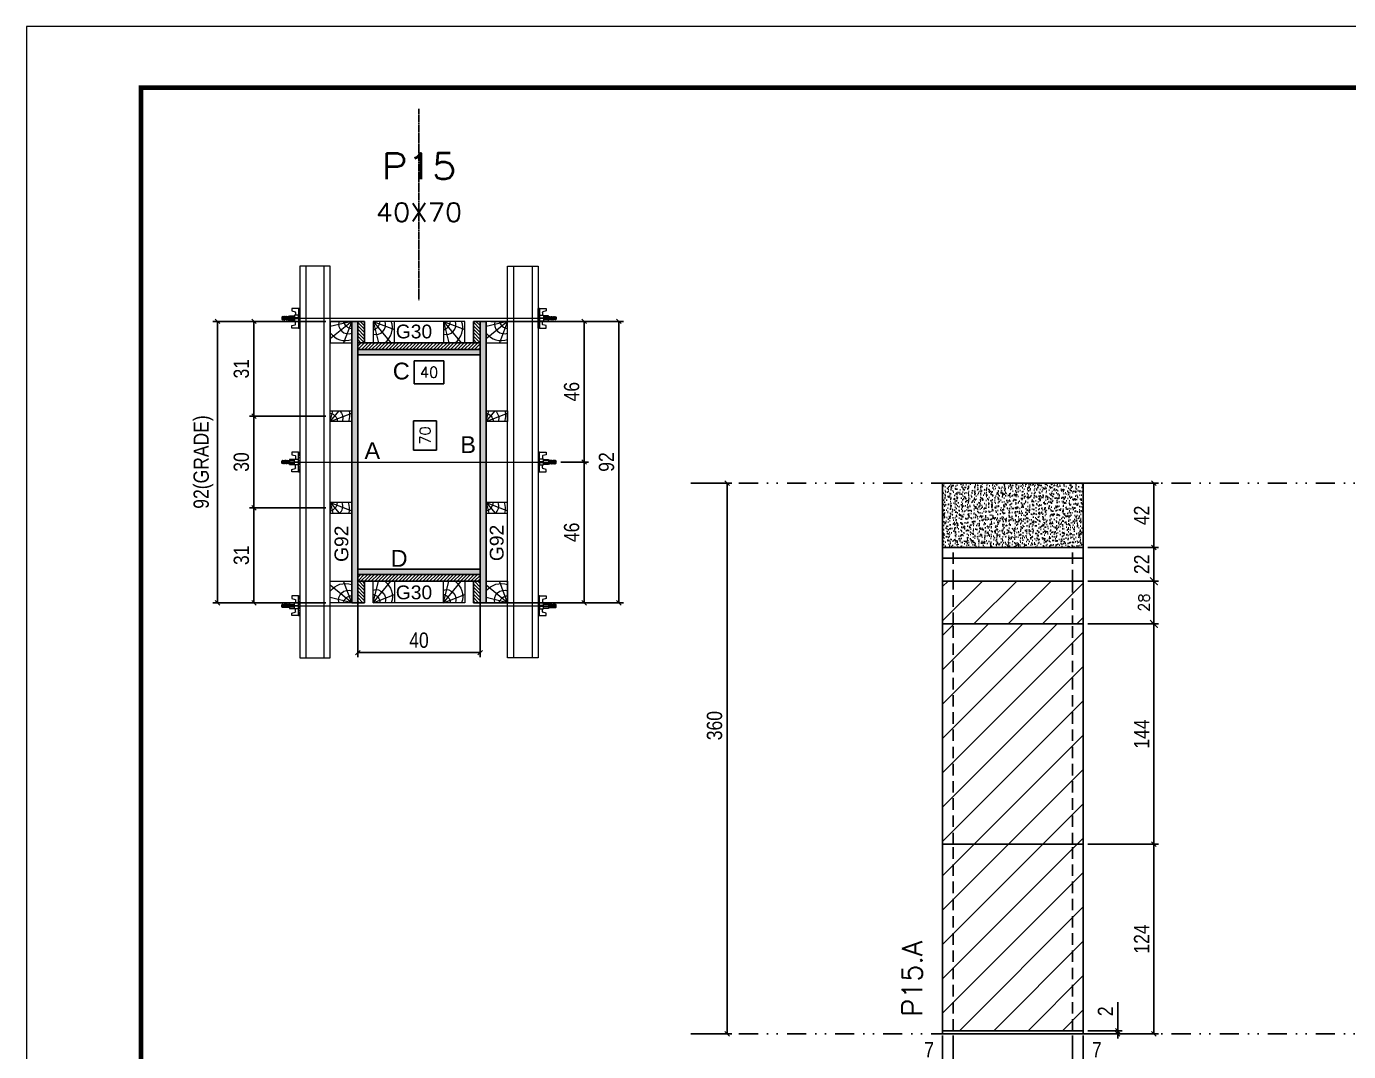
# Model space of a CAD drawing. Extents: x 2949 to 9203, y -16089 to 12527.
# Drawn here: x 2949 to 3814, y 371 to 1041 of the extents above; entities that cross this region are included whole.
import ezdxf
from ezdxf.enums import TextEntityAlignment as Align

# ---------------------------------------------------------------- set-up
doc = ezdxf.new("R2010")
doc.units = 0
for name, pattern in [('DASHED', [0.75, 0.5, -0.25]), ('DIVIDE2', [0.625, 0.25, -0.125, 0, -0.125, 0, -0.125]), ('HIDDEN', [0.375, 0.25, -0.125])]:
    doc.linetypes.add(name, pattern=pattern)
for name, color, linetype in [('CHAPA', 1, 'Continuous'), ('COTA', 241, 'Continuous'), ('cotas', 4, 'Continuous'), ('MEIO_PONT', 93, 'Continuous'), ('Nível', 160, 'Continuous'), ('Painéis', 200, 'Continuous'), ('SARR_2.2x7', 40, 'Continuous'), ('SARRAFO', 251, 'Continuous'), ('Sarrafo de Pressão', 42, 'HIDDEN'), ('Texto de Titulo', 7, 'Continuous'), ('Texto Qtd Sarr', 242, 'Continuous'), ('TEXTO_GERAL', 7, 'Continuous')]:
    doc.layers.add(name, color=color, linetype=linetype)
for name, color, linetype, lineweight in [('Folhas', 255, 'Continuous', 9), ('Hachura', 251, 'Continuous', 9), ('Madeira', 126, 'Continuous', 18), ('Perfil Metálico', 224, 'Continuous', 18), ('SARRAFO DE PRESSAO', 251, 'DASHED', 9), ('Texto Seção', 7, 'Continuous', 15)]:
    doc.layers.add(name, color=color, linetype=linetype, lineweight=lineweight)
doc.styles.add('ARIAL', font='arial.ttf')
doc.styles.add('COTA TECNICA', font='techl___.ttf', dxfattribs={"height": 10})
doc.styles.add('COTA TECNICA 2X', font='techl___.ttf', dxfattribs={"height": 10})
doc.styles.add('COTA TECNICA-50', font='techl___.ttf', dxfattribs={"height": 10})
doc.styles.add('REGUA-120', font='ROMANS.shx', dxfattribs={"height": 15})
doc.styles.add('ROMANS', font='romans.shx')
doc.styles.add('SANSSERIF', font='sas_____.pfb')
doc.dimstyles.new('COTA PAINEL-50', dxfattribs={"dimtxt": 10, "dimasz": 3, "dimexe": 3, "dimexo": 3, "dimgap": 3, "dimtad": 1, "dimdec": 1, "dimzin": 12, "dimdsep": 46, "dimtxsty": 'COTA TECNICA-50', "dimblk1": 'OBLIQUE', "dimblk2": 'OBLIQUE', "dimsah": 1, "dimcen": 0.9, "dimclrd": 4, "dimclre": 4, "dimclrt": 240, "dimadec": 1, "dimazin": 3, "dimtfac": 1, "dimtdec": 1, "dimtmove": 0, "dimatfit": 3, "dimfxl": 1, "dimtolj": 1, "dimtzin": 12, "dimarcsym": 0})
doc.dimstyles.new('Cota Paínel', dxfattribs={"dimtxt": 7, "dimasz": 5, "dimexe": 3, "dimexo": 3, "dimgap": 3, "dimtad": 1, "dimdec": 1, "dimzin": 12, "dimdsep": 46, "dimtxsty": 'ROMANS', "dimblk": 'ARCHTICK', "dimcen": 0, "dimclrd": 4, "dimclre": 4, "dimclrt": 1, "dimadec": 1, "dimazin": 3, "dimtfac": 1, "dimtdec": 1, "dimtmove": 0, "dimatfit": 3, "dimldrblk": 'OBLIQUE', "dimfxl": 1, "dimtolj": 1, "dimtzin": 12, "dimarcsym": 0})
doc.dimstyles.new('PAINEL', dxfattribs={"dimtxt": 10, "dimasz": 3, "dimexe": 3, "dimexo": 3, "dimgap": 3, "dimtad": 1, "dimdec": 1, "dimzin": 12, "dimdsep": 46, "dimtxsty": 'COTA TECNICA', "dimblk1": 'OBLIQUE', "dimblk2": 'OBLIQUE', "dimsah": 1, "dimcen": 0.9, "dimclrd": 4, "dimclre": 4, "dimclrt": 240, "dimadec": 1, "dimazin": 3, "dimtfac": 1, "dimtdec": 1, "dimtmove": 0, "dimatfit": 3, "dimfxl": 1, "dimtolj": 1, "dimtzin": 12, "dimarcsym": 0})
doc.dimstyles.new('SECAO PILAR', dxfattribs={"dimtxt": 10, "dimasz": 3, "dimexe": 3, "dimexo": 3, "dimgap": 3, "dimtad": 1, "dimdec": 1, "dimlfac": 0.5, "dimzin": 12, "dimdsep": 46, "dimtxsty": 'COTA TECNICA 2X', "dimblk1": 'OBLIQUE', "dimblk2": 'OBLIQUE', "dimsah": 1, "dimcen": 0.9, "dimclrd": 256, "dimclre": 256, "dimclrt": 256, "dimadec": 1, "dimazin": 3, "dimtfac": 1, "dimtdec": 1, "dimtmove": 0, "dimatfit": 3, "dimfxl": 1, "dimtolj": 1, "dimtzin": 12, "dimarcsym": 0})
doc.dimstyles.new('SECÇÃO 2', dxfattribs={"dimtxt": 7, "dimasz": 6, "dimexe": 0.18, "dimexo": 2, "dimgap": -4, "dimtad": 3, "dimdec": 1, "dimlfac": 0.5, "dimzin": 12, "dimdsep": 46, "dimtxsty": 'ROMANS', "dimblk": 'ARCHTICK', "dimcen": 0.09, "dimse1": 1, "dimse2": 1, "dimsd1": 1, "dimsd2": 1, "dimclrd": 180, "dimclre": 5, "dimclrt": 1, "dimadec": 0, "dimazin": 3, "dimtfac": 1, "dimtdec": 1, "dimtofl": 0, "dimtmove": 0, "dimatfit": 3, "dimldrblk": 'ARCHTICK', "dimfxl": 1, "dimtolj": 1, "dimtzin": 0, "dimarcsym": 0})

# ---------------------------------------------------------------- blocks, each defined once
blk = doc.blocks.new('9999999999')
at = {"layer": 'Folhas'}
blk.add_lwpolyline([(98138.98, 34190.21), (99623.98, 34190.21), (99623.98, 35240.21), (98138.98, 35240.21)], close=True, dxfattribs=at)
at = {"layer": 'Folhas', "color": 30, "const_width": 3}
blk.add_lwpolyline([(98213.98, 34230.21), (99583.98, 34230.21), (99583.98, 35200.21), (98213.98, 35200.21)], close=True, dxfattribs=at)
blk = doc.blocks.new('titulo1')
at = {"layer": 'Defpoints', "color": 252, "linetype": 'HIDDEN', "ltscale": 2}
blk.add_line((0, 0), (0, 125), dxfattribs=at)
at = {"layer": 'Defpoints', "style": 'ROMANS', "oblique": 15}
blk.add_attdef('FOLHA', text='', height=10, dxfattribs=at).set_placement((0, 15.58), align=Align.MIDDLE_CENTER)
at = {"layer": 'Texto Qtd Sarr', "color": 3, "style": 'ROMANS', "oblique": 15}
for tag, height, p in [('TITULO', 17, (0, 71.45)), ('SEÇÃO', 12, (0, 41.55))]:
    blk.add_attdef(tag, text='', height=height, dxfattribs=at).set_placement(p, align=Align.MIDDLE_CENTER)
blk = doc.blocks.new('_Oblique')
at = {"color": 0, "linetype": 'ByBlock', "lineweight": -2}
blk.add_line((-0.5, -0.5), (0.5, 0.5), dxfattribs=at)
blk = doc.blocks.new('*D1512')
at = {"layer": 'cotas', "color": 4, "linetype": 'ByBlock', "lineweight": -2, "transparency": 16777216}
for p, q in [((3386.69, 742.27), (3410.41, 742.27)), ((3407.41, 742.27), (3407.41, 382.27)), ((3386.69, 382.27), (3410.41, 382.27))]:
    blk.add_line(p, q, dxfattribs=at)
at = {"layer": 'Defpoints', "color": 0, "linetype": 'ByBlock', "transparency": 16777216}
for p in [(3383.69, 742.27), (3383.69, 382.27), (3407.41, 382.27)]:
    blk.add_point(p, dxfattribs=at)
at = {"layer": 'cotas', "color": 4, "linetype": 'ByBlock', "lineweight": -2, "transparency": 16777216, "xscale": 3, "yscale": 3, "zscale": 3}
for p, rotation in [((3407.41, 742.27), 90), ((3407.41, 382.27), 270)]:
    blk.add_blockref('_Oblique', p, dxfattribs=dict(at, rotation=rotation))
at = {"layer": 'cotas', "color": 240, "linetype": 'ByBlock', "transparency": 16777216, "insert": (3399.19, 583.8), "char_height": 10, "attachment_point": 5, "rotation": 90, "style": 'COTA TECNICA'}
blk.add_mtext('\\A1;360', dxfattribs=at)
blk = doc.blocks.new('*D1477')
at = {"layer": 'COTA', "color": 4, "lineweight": -2, "transparency": 16777216}
for p, q in [((3548.39, 381.27), (3548.39, 327.09)), ((3640.39, 381.27), (3640.39, 327.09)), ((3548.39, 330.09), (3640.39, 330.09))]:
    blk.add_line(p, q, dxfattribs=at)
at = {"layer": 'Defpoints', "color": 0, "transparency": 16777216}
for p in [(3548.39, 384.27), (3640.39, 384.27), (3640.39, 330.09)]:
    blk.add_point(p, dxfattribs=at)
at = {"layer": 'COTA', "color": 4, "lineweight": -2, "transparency": 16777216, "xscale": 3, "yscale": 3, "zscale": 3, "rotation": 180}
blk.add_blockref('_Oblique', (3548.39, 330.09), dxfattribs=at)
at = {"layer": 'COTA', "color": 4, "lineweight": -2, "transparency": 16777216, "xscale": 3, "yscale": 3, "zscale": 3}
blk.add_blockref('_Oblique', (3640.39, 330.09), dxfattribs=at)
at = {"layer": 'COTA', "color": 240, "transparency": 16777216, "insert": (3594.39, 338.18), "char_height": 10, "attachment_point": 5, "style": 'COTA TECNICA'}
blk.add_mtext('\\A1;92', dxfattribs=at)
blk = doc.blocks.new('*D1478')
at = {"layer": 'COTA', "color": 4, "lineweight": -2, "transparency": 16777216}
for p, q in [((3643.39, 506.27), (3689.63, 506.27)), ((3686.63, 382.27), (3686.63, 506.27)), ((3643.39, 382.27), (3689.63, 382.27))]:
    blk.add_line(p, q, dxfattribs=at)
at = {"layer": 'Defpoints', "color": 0, "transparency": 16777216}
for p in [(3640.39, 506.27), (3686.63, 506.27), (3640.39, 382.27)]:
    blk.add_point(p, dxfattribs=at)
at = {"layer": 'COTA', "color": 4, "lineweight": -2, "transparency": 16777216, "xscale": 3, "yscale": 3, "zscale": 3}
for p, rotation in [((3686.63, 506.27), 90), ((3686.63, 382.27), 270)]:
    blk.add_blockref('_Oblique', p, dxfattribs=dict(at, rotation=rotation))
at = {"layer": 'COTA', "color": 240, "transparency": 16777216, "insert": (3678.56, 444.27), "char_height": 10, "attachment_point": 5, "rotation": 90, "style": 'COTA TECNICA-50'}
blk.add_mtext('\\A1;124', dxfattribs=at)
blk = doc.blocks.new('*D1479')
at = {"layer": 'COTA', "color": 4, "lineweight": -2, "transparency": 16777216}
for p, q in [((3662.92, 384.27), (3662.92, 403.07)), ((3643.39, 384.27), (3665.92, 384.27)), ((3643.39, 382.27), (3665.92, 382.27)), ((3662.92, 382.27), (3662.92, 384.27)), ((3662.92, 382.27), (3662.92, 379.27))]:
    blk.add_line(p, q, dxfattribs=at)
at = {"layer": 'Defpoints', "color": 0, "transparency": 16777216}
for p in [(3640.39, 384.27), (3640.39, 382.27), (3662.92, 382.27)]:
    blk.add_point(p, dxfattribs=at)
at = {"layer": 'COTA', "color": 4, "lineweight": -2, "transparency": 16777216, "xscale": 3, "yscale": 3, "zscale": 3}
for p, rotation in [((3662.92, 384.27), 270), ((3662.92, 382.27), 90)]:
    blk.add_blockref('_Oblique', p, dxfattribs=dict(at, rotation=rotation))
at = {"layer": 'COTA', "color": 240, "transparency": 16777216, "insert": (3654.92, 397.01), "char_height": 10, "attachment_point": 5, "rotation": 90, "style": 'COTA TECNICA-50'}
blk.add_mtext('\\A1;2', dxfattribs=at)
blk = doc.blocks.new('*D1480')
at = {"layer": 'COTA', "color": 4, "lineweight": -2, "transparency": 16777216}
for p, q in [((3555.39, 381.27), (3555.39, 360.76)), ((3548.39, 379.27), (3548.39, 360.76)), ((3548.39, 363.76), (3533.66, 363.76)), ((3555.39, 363.76), (3548.39, 363.76))]:
    blk.add_line(p, q, dxfattribs=at)
at = {"layer": 'Defpoints', "color": 0, "transparency": 16777216}
for p in [(3548.39, 382.27), (3555.39, 384.27), (3548.39, 363.76)]:
    blk.add_point(p, dxfattribs=at)
at = {"layer": 'COTA', "color": 4, "lineweight": -2, "transparency": 16777216, "xscale": 3, "yscale": 3, "zscale": 3, "rotation": 180}
blk.add_blockref('_Oblique', (3548.39, 363.76), dxfattribs=at)
at = {"layer": 'COTA', "color": 4, "lineweight": -2, "transparency": 16777216, "xscale": 3, "yscale": 3, "zscale": 3}
blk.add_blockref('_Oblique', (3555.39, 363.76), dxfattribs=at)
at = {"layer": 'COTA', "color": 240, "transparency": 16777216, "insert": (3539.53, 371.83), "char_height": 10, "attachment_point": 5, "style": 'COTA TECNICA-50'}
blk.add_mtext('\\A1;7', dxfattribs=at)
blk = doc.blocks.new('*D1481')
at = {"layer": 'COTA', "color": 4, "lineweight": -2, "transparency": 16777216}
for p, q in [((3633.39, 381.27), (3633.39, 360.76)), ((3640.39, 379.27), (3640.39, 360.76)), ((3633.39, 363.76), (3640.39, 363.76)), ((3640.39, 363.76), (3655.12, 363.76))]:
    blk.add_line(p, q, dxfattribs=at)
at = {"layer": 'Defpoints', "color": 0, "transparency": 16777216}
for p in [(3633.39, 384.27), (3640.39, 382.27), (3640.39, 363.76)]:
    blk.add_point(p, dxfattribs=at)
at = {"layer": 'COTA', "color": 4, "lineweight": -2, "transparency": 16777216, "xscale": 3, "yscale": 3, "zscale": 3, "rotation": 180}
blk.add_blockref('_Oblique', (3633.39, 363.76), dxfattribs=at)
at = {"layer": 'COTA', "color": 4, "lineweight": -2, "transparency": 16777216, "xscale": 3, "yscale": 3, "zscale": 3}
blk.add_blockref('_Oblique', (3640.39, 363.76), dxfattribs=at)
at = {"layer": 'COTA', "color": 240, "transparency": 16777216, "insert": (3649.26, 371.83), "char_height": 10, "attachment_point": 5, "style": 'COTA TECNICA-50'}
blk.add_mtext('\\A1;7', dxfattribs=at)
blk = doc.blocks.new('*D1486')
at = {"layer": 'COTA', "color": 180, "lineweight": -2, "transparency": 16777216}
for p, q in [((3217.34, 783.2), (3202.34, 783.2)), ((3202.34, 783.2), (3202.34, 763.86)), ((3217.34, 763.86), (3217.34, 783.2)), ((3202.34, 763.86), (3217.34, 763.86))]:
    blk.add_line(p, q, dxfattribs=at)
at = {"layer": 'Defpoints', "color": 0, "transparency": 16777216}
for p in [(3165.83, 826.16), (3165.83, 686.16), (3221.34, 686.16)]:
    blk.add_point(p, dxfattribs=at)
at = {"layer": 'COTA', "color": 1, "transparency": 16777216, "insert": (3209.84, 773.53), "char_height": 7, "attachment_point": 5, "rotation": 90, "style": 'ROMANS'}
blk.add_mtext('\\A1;70', dxfattribs=at)
blk = doc.blocks.new('_ArchTick')
at = {"color": 0, "linetype": 'ByBlock', "const_width": 0.15}
blk.add_lwpolyline([(-0.5, -0.5), (0.5, 0.5)], dxfattribs=at)
blk = doc.blocks.new('*D1487')
at = {"layer": 'COTA', "lineweight": -2, "transparency": 16777216}
for p, q in [((3252.83, 848.16), (3339.6, 848.16)), ((3336.6, 848.16), (3336.6, 664.16)), ((3252.83, 664.16), (3339.6, 664.16))]:
    blk.add_line(p, q, dxfattribs=at)
at = {"layer": 'Defpoints', "color": 0, "transparency": 16777216}
for p in [(3249.83, 848.16), (3249.83, 664.16), (3336.6, 664.16)]:
    blk.add_point(p, dxfattribs=at)
at = {"layer": 'COTA', "lineweight": -2, "transparency": 16777216, "xscale": 3, "yscale": 3, "zscale": 3}
for p, rotation in [((3336.6, 848.16), 90), ((3336.6, 664.16), 270)]:
    blk.add_blockref('_Oblique', p, dxfattribs=dict(at, rotation=rotation))
at = {"layer": 'COTA', "transparency": 16777216, "insert": (3328.52, 756.16), "char_height": 10, "attachment_point": 5, "rotation": 90, "style": 'COTA TECNICA 2X'}
blk.add_mtext('\\A1;92', dxfattribs=at)
blk = doc.blocks.new('*D1488')
at = {"layer": 'COTA', "lineweight": -2, "transparency": 16777216}
for p, q in [((3286.83, 848.16), (3316.83, 848.16)), ((3313.83, 848.16), (3313.83, 756.16)), ((3298.63, 756.16), (3316.83, 756.16))]:
    blk.add_line(p, q, dxfattribs=at)
at = {"layer": 'Defpoints', "color": 0, "transparency": 16777216}
for p in [(3283.83, 848.16), (3295.63, 756.16), (3313.83, 756.16)]:
    blk.add_point(p, dxfattribs=at)
at = {"layer": 'COTA', "lineweight": -2, "transparency": 16777216, "xscale": 3, "yscale": 3, "zscale": 3}
for p, rotation in [((3313.83, 848.16), 90), ((3313.83, 756.16), 270)]:
    blk.add_blockref('_Oblique', p, dxfattribs=dict(at, rotation=rotation))
at = {"layer": 'COTA', "transparency": 16777216, "insert": (3305.73, 802.16), "char_height": 10, "attachment_point": 5, "rotation": 90, "style": 'COTA TECNICA 2X'}
blk.add_mtext('\\A1;46', dxfattribs=at)
blk = doc.blocks.new('*D1489')
at = {"layer": 'COTA', "lineweight": -2, "transparency": 16777216}
for p, q in [((3298.63, 756.16), (3316.83, 756.16)), ((3313.83, 664.16), (3313.83, 756.16)), ((3286.83, 664.16), (3316.83, 664.16))]:
    blk.add_line(p, q, dxfattribs=at)
at = {"layer": 'Defpoints', "color": 0, "transparency": 16777216}
for p in [(3295.63, 756.16), (3313.83, 756.16), (3283.83, 664.16)]:
    blk.add_point(p, dxfattribs=at)
at = {"layer": 'COTA', "lineweight": -2, "transparency": 16777216, "xscale": 3, "yscale": 3, "zscale": 3}
for p, rotation in [((3313.83, 756.16), 90), ((3313.83, 664.16), 270)]:
    blk.add_blockref('_Oblique', p, dxfattribs=dict(at, rotation=rotation))
at = {"layer": 'COTA', "transparency": 16777216, "insert": (3305.73, 710.16), "char_height": 10, "attachment_point": 5, "rotation": 90, "style": 'COTA TECNICA 2X'}
blk.add_mtext('\\A1;46', dxfattribs=at)
blk = doc.blocks.new('*D1490')
at = {"layer": 'COTA', "color": 180, "lineweight": -2, "transparency": 16777216}
for p, q in [((3222.08, 822.37), (3202.74, 822.37)), ((3202.74, 822.37), (3202.74, 807.37)), ((3222.08, 807.37), (3222.08, 822.37)), ((3202.74, 807.37), (3222.08, 807.37))]:
    blk.add_line(p, q, dxfattribs=at)
at = {"layer": 'Defpoints', "color": 0, "transparency": 16777216}
for p in [(3165.83, 826.16), (3245.83, 826.16), (3245.83, 803.37)]:
    blk.add_point(p, dxfattribs=at)
at = {"layer": 'COTA', "color": 1, "transparency": 16777216, "insert": (3212.41, 814.87), "char_height": 7, "attachment_point": 5, "style": 'ROMANS'}
blk.add_mtext('\\A1;40', dxfattribs=at)
blk = doc.blocks.new('PONTALETE')
at = {"layer": 'Madeira'}
for q in [(2.71, 7), (7, 5.76), (7, 1.74)]:
    blk.add_line((0, 0), q, dxfattribs=at)
blk.add_lwpolyline([(0, 0), (7, 0), (7, 7), (0, 7)], close=True, dxfattribs=at)
for centre, radius, start, end in [((2.04, 0.06), 6.23, 37.2818, 109.0913), ((1.09, 0.9), 3.19, 343.603, 109.9847), ((-0.21, -0.78), 3.09, 14.6322, 86.0383)]:
    blk.add_arc(centre, radius, start, end, dxfattribs=at)
blk = doc.blocks.new('*D1491')
at = {"layer": 'COTA', "lineweight": -2, "transparency": 16777216}
for p, q in [((3144.83, 848.16), (3071.05, 848.16)), ((3074.05, 848.16), (3074.05, 664.16)), ((3144.83, 664.16), (3071.05, 664.16))]:
    blk.add_line(p, q, dxfattribs=at)
at = {"layer": 'Defpoints', "color": 0, "transparency": 16777216}
for p in [(3147.83, 848.16), (3074.05, 664.16), (3147.83, 664.16)]:
    blk.add_point(p, dxfattribs=at)
at = {"layer": 'COTA', "lineweight": -2, "transparency": 16777216, "xscale": 3, "yscale": 3, "zscale": 3}
for p, rotation in [((3074.05, 848.16), 90), ((3074.05, 664.16), 270)]:
    blk.add_blockref('_Oblique', p, dxfattribs=dict(at, rotation=rotation))
at = {"layer": 'COTA', "transparency": 16777216, "insert": (3064.83, 756.16), "char_height": 10, "attachment_point": 5, "rotation": 90, "style": 'COTA TECNICA 2X'}
blk.add_mtext('\\A1;92(GRADE)', dxfattribs=at)
blk = doc.blocks.new('MEIO PONTALETE')
at = {"layer": 'Madeira'}
for q in [(2.71, 7), (3.5, 2.88), (3.5, 0.87)]:
    blk.add_line((0, 0), q, dxfattribs=at)
blk.add_lwpolyline([(0, 0), (3.5, 0), (3.5, 7), (0, 7)], close=True, dxfattribs=at)
for centre, radius, start, end in [((2.04, 0.06), 6.23, 76.4499, 109.0913), ((1.09, 0.9), 3.19, 40.9063, 109.9847), ((-0.21, -0.78), 3.09, 14.6322, 86.0383)]:
    blk.add_arc(centre, radius, start, end, dxfattribs=at)
blk = doc.blocks.new('*D1492')
at = {"layer": 'COTA', "lineweight": -2, "transparency": 16777216}
for p, q in [((3144.83, 726.16), (3094.89, 726.16)), ((3097.89, 726.16), (3097.89, 664.16)), ((3144.83, 664.16), (3094.89, 664.16))]:
    blk.add_line(p, q, dxfattribs=at)
at = {"layer": 'Defpoints', "color": 0, "transparency": 16777216}
for p in [(3147.83, 726.16), (3097.89, 664.16), (3147.83, 664.16)]:
    blk.add_point(p, dxfattribs=at)
at = {"layer": 'COTA', "lineweight": -2, "transparency": 16777216, "xscale": 3, "yscale": 3, "zscale": 3}
for p, rotation in [((3097.89, 726.16), 90), ((3097.89, 664.16), 270)]:
    blk.add_blockref('_Oblique', p, dxfattribs=dict(at, rotation=rotation))
at = {"layer": 'COTA', "transparency": 16777216, "insert": (3089.67, 695.16), "char_height": 10, "attachment_point": 5, "rotation": 90, "style": 'COTA TECNICA 2X'}
blk.add_mtext('\\A1;31', dxfattribs=at)
blk = doc.blocks.new('C')
at = {"layer": 'Hachura', "color": 0}
for p, q in [((0, 3.22), (0, -3.22)), ((0.45, 3.22), (0, 3.22)), ((0.46, 3.16), (0, 3.16)), ((0.46, 3.05), (0, 3.05)), ((0.46, 2.88), (0, 2.88)), ((0, 2.75), (0, -1.16)), ((0.46, 2.65), (0, 2.65)), ((0.46, 2.23), (0, 2.23)), ((0.46, 1.51), (0, 1.51)), ((0.39, 0.49), (0.17, 0.49)), ((0.45, -3.23), (0.45, 3.22)), ((0.45, 3.22), (2.58, 3.22)), ((1.74, 0.97), (0.45, 0.97)), ((1.45, 0.1), (0.45, 0.1)), ((1.35, 1.94), (1.35, 0.96)), ((2.58, 2.39), (1.47, 2.09)), ((1.74, -0.97), (1.74, 0.97)), ((1.74, 0.97), (1.74, 0.84)), ((1.74, 0.97), (1.74, 0.84)), ((1.74, 0.84), (3.35, 0.84)), ((3.35, 0.45), (1.74, 0.45)), ((2.58, 3.22), (2.58, 2.39)), ((3.32, 0.84), (3.32, -0.84)), ((3.35, 0.84), (3.35, -0.84)), ((3.68, 0.45), (3.35, 0.45)), ((3.84, -0.52), (3.35, 0.45)), ((3.35, 0.06), (3.67, -0.57)), ((3.68, 0.45), (4.16, -0.52)), ((3.72, 0.5), (4.25, -0.57)), ((4.37, -0.55), (3.83, 0.53)), ((4.15, 0.45), (3.93, 0.45)), ((4.42, -0.52), (3.93, 0.45)), ((4.15, 0.45), (4.26, 0.45)), ((4.26, 0.45), (4.74, -0.52)), ((4.3, 0.5), (4.83, -0.57)), ((4.95, -0.55), (4.41, 0.53)), ((4.51, 0.45), (4.84, 0.45)), ((5, -0.52), (4.51, 0.45)), ((4.84, 0.45), (5.32, -0.52)), ((4.88, 0.5), (5.41, -0.57)), ((5.53, -0.55), (4.99, 0.53)), ((5.58, -0.52), (5.09, 0.45)), ((5.42, 0.45), (5.09, 0.45)), ((5.58, -0.52), (5.09, 0.45)), ((5.42, 0.45), (5.74, -0.19)), ((5.46, 0.5), (5.74, -0.07)), ((5.74, 0.19), (5.57, 0.53)), ((5.74, 0.32), (5.68, 0.45)), ((5.68, 0.45), (5.74, 0.45)), ((5.74, 0.45), (5.9, 0.29)), ((5.74, 0.45), (5.74, -0.52)), ((5.9, -0.36), (5.9, 0.29)), ((0.45, 0), (0, 0)), ((0.46, -1.52), (0, -1.52)), ((0.46, -2.23), (0, -2.23)), ((0.46, -2.65), (0, -2.65)), ((0.46, -2.88), (0, -2.88)), ((0.46, -3.05), (0, -3.05)), ((0.46, -3.16), (0, -3.16)), ((0, -3.22), (2.57, -3.22)), ((0.08, -0.48), (0.29, -0.48)), ((0.29, -0.48), (0.4, -0.48)), ((0.45, 0), (0.45, -0.97)), ((0.45, -0.16), (1.45, -0.16)), ((0.45, -0.65), (0.45, -0.32)), ((0.45, -3.23), (0.45, -0.65)), ((0.45, -0.97), (1.74, -0.97)), ((1.35, -1.94), (1.35, -0.97)), ((2.58, -2.39), (1.47, -2.1)), ((3.35, -0.32), (1.74, -0.32)), ((3.35, -0.84), (1.74, -0.84)), ((2.58, -3.23), (2.58, -2.39)), ((3.35, -0.07), (3.58, -0.52)), ((3.35, -0.52), (3.58, -0.52)), ((3.84, -0.52), (4.16, -0.52)), ((4.42, -0.52), (4.74, -0.52)), ((4.63, -0.52), (4.74, -0.52)), ((5, -0.52), (5.32, -0.52)), ((5.58, -0.52), (5.74, -0.52)), ((5.74, -0.52), (5.9, -0.36)), ((5.74, -0.52), (5.74, -0.52))]:
    blk.add_line(p, q, dxfattribs=at)
for centre, radius, start, end in [((1.52, 1.94), 0.161, 104.7436, 180), ((1.44, -0.03), 0.129, 272.695, 87.305), ((3.81, 0.39), 0.143, 25.5688, 154.4312), ((4.39, 0.39), 0.143, 25.5688, 154.4312), ((4.97, 0.39), 0.143, 25.5688, 154.4312), ((5.55, 0.39), 0.143, 25.5688, 154.4312), ((0.17, -0.37), 0.174, 221.744, 317.8592), ((1.52, -1.94), 0.161, 180, 255.2564), ((3.71, -0.4), 0.174, 222.1408, 318.256), ((4.29, -0.4), 0.174, 222.1408, 318.256), ((4.87, -0.4), 0.174, 222.1408, 318.256), ((5.45, -0.4), 0.174, 222.1408, 318.256), ((5.61, -0.4), 0.174, 317.8592, 318.256)]:
    blk.add_arc(centre, radius, start, end, dxfattribs=at)
blk = doc.blocks.new('*D1493')
at = {"layer": 'COTA', "lineweight": -2, "transparency": 16777216}
for p, q in [((3144.83, 848.16), (3094.89, 848.16)), ((3097.89, 848.16), (3097.89, 786.16)), ((3144.83, 786.16), (3094.89, 786.16))]:
    blk.add_line(p, q, dxfattribs=at)
at = {"layer": 'Defpoints', "color": 0, "transparency": 16777216}
for p in [(3147.83, 848.16), (3097.89, 786.16), (3147.83, 786.16)]:
    blk.add_point(p, dxfattribs=at)
at = {"layer": 'COTA', "lineweight": -2, "transparency": 16777216, "xscale": 3, "yscale": 3, "zscale": 3}
for p, rotation in [((3097.89, 848.16), 90), ((3097.89, 786.16), 270)]:
    blk.add_blockref('_Oblique', p, dxfattribs=dict(at, rotation=rotation))
at = {"layer": 'COTA', "transparency": 16777216, "insert": (3089.67, 817.16), "char_height": 10, "attachment_point": 5, "rotation": 90, "style": 'COTA TECNICA 2X'}
blk.add_mtext('\\A1;31', dxfattribs=at)
blk = doc.blocks.new('*D1494')
at = {"layer": 'COTA', "lineweight": -2, "transparency": 16777216}
for p, q in [((3144.83, 786.16), (3094.89, 786.16)), ((3097.89, 786.16), (3097.89, 726.16)), ((3144.83, 726.16), (3094.89, 726.16))]:
    blk.add_line(p, q, dxfattribs=at)
at = {"layer": 'Defpoints', "color": 0, "transparency": 16777216}
for p in [(3147.83, 786.16), (3097.89, 726.16), (3147.83, 726.16)]:
    blk.add_point(p, dxfattribs=at)
at = {"layer": 'COTA', "lineweight": -2, "transparency": 16777216, "xscale": 3, "yscale": 3, "zscale": 3}
for p, rotation in [((3097.89, 786.16), 90), ((3097.89, 726.16), 270)]:
    blk.add_blockref('_Oblique', p, dxfattribs=dict(at, rotation=rotation))
at = {"layer": 'COTA', "transparency": 16777216, "insert": (3089.67, 756.16), "char_height": 10, "attachment_point": 5, "rotation": 90, "style": 'COTA TECNICA 2X'}
blk.add_mtext('\\A1;30', dxfattribs=at)
blk = doc.blocks.new('*D1514')
at = {"layer": 'COTA', "lineweight": -2, "transparency": 16777216}
for p, q in [((3165.83, 679.56), (3165.83, 628.52)), ((3245.83, 679.56), (3245.83, 628.52)), ((3165.83, 631.52), (3245.83, 631.52))]:
    blk.add_line(p, q, dxfattribs=at)
at = {"layer": 'Defpoints', "color": 0, "transparency": 16777216}
for p in [(3165.83, 682.56), (3245.83, 682.56), (3245.83, 631.52)]:
    blk.add_point(p, dxfattribs=at)
at = {"layer": 'COTA', "lineweight": -2, "transparency": 16777216, "xscale": 3, "yscale": 3, "zscale": 3, "rotation": 180}
blk.add_blockref('_Oblique', (3165.83, 631.52), dxfattribs=at)
at = {"layer": 'COTA', "lineweight": -2, "transparency": 16777216, "xscale": 3, "yscale": 3, "zscale": 3}
blk.add_blockref('_Oblique', (3245.83, 631.52), dxfattribs=at)
at = {"layer": 'COTA', "transparency": 16777216, "insert": (3205.83, 639.63), "char_height": 10, "attachment_point": 5, "style": 'COTA TECNICA 2X'}
blk.add_mtext('\\A1;40', dxfattribs=at)
blk = doc.blocks.new('*D1436')
at = {"layer": 'COTA', "color": 4, "lineweight": -2, "transparency": 16777216}
for p, q in [((3643.39, 742.27), (3689.63, 742.27)), ((3686.63, 700.27), (3686.63, 742.27)), ((3643.39, 700.27), (3689.63, 700.27))]:
    blk.add_line(p, q, dxfattribs=at)
at = {"layer": 'Defpoints', "color": 0, "transparency": 16777216}
for p in [(3640.39, 742.27), (3686.63, 742.27), (3640.39, 700.27)]:
    blk.add_point(p, dxfattribs=at)
at = {"layer": 'COTA', "color": 4, "lineweight": -2, "transparency": 16777216, "xscale": 3, "yscale": 3, "zscale": 3}
for p, rotation in [((3686.63, 742.27), 90), ((3686.63, 700.27), 270)]:
    blk.add_blockref('_Oblique', p, dxfattribs=dict(at, rotation=rotation))
at = {"layer": 'COTA', "color": 240, "transparency": 16777216, "insert": (3678.56, 721.27), "char_height": 10, "attachment_point": 5, "rotation": 90, "style": 'COTA TECNICA'}
blk.add_mtext('\\A1;42', dxfattribs=at)
blk = doc.blocks.new('*D1504')
at = {"layer": 'COTA', "color": 4, "linetype": 'ByBlock', "lineweight": -2, "transparency": 16777216}
for p, q in [((3643.39, 650.27), (3689.63, 650.27)), ((3686.63, 506.27), (3686.63, 650.27)), ((3643.39, 506.27), (3689.63, 506.27))]:
    blk.add_line(p, q, dxfattribs=at)
at = {"layer": 'Defpoints', "color": 0, "linetype": 'ByBlock', "transparency": 16777216}
for p in [(3640.39, 650.27), (3686.63, 650.27), (3640.39, 506.27)]:
    blk.add_point(p, dxfattribs=at)
at = {"layer": 'COTA', "color": 4, "linetype": 'ByBlock', "lineweight": -2, "transparency": 16777216, "xscale": 3, "yscale": 3, "zscale": 3}
for p, rotation in [((3686.63, 650.27), 90), ((3686.63, 506.27), 270)]:
    blk.add_blockref('_Oblique', p, dxfattribs=dict(at, rotation=rotation))
at = {"layer": 'COTA', "color": 240, "linetype": 'ByBlock', "transparency": 16777216, "insert": (3678.56, 578.27), "char_height": 10, "attachment_point": 5, "rotation": 90, "style": 'COTA TECNICA'}
blk.add_mtext('\\A1;144', dxfattribs=at)
blk = doc.blocks.new('*D3140')
at = {"layer": 'COTA', "color": 4, "lineweight": -2, "transparency": 16777216}
for p, q in [((3643.39, 678.27), (3689.63, 678.27)), ((3686.63, 678.27), (3686.63, 650.27)), ((3643.39, 650.27), (3689.63, 650.27))]:
    blk.add_line(p, q, dxfattribs=at)
at = {"layer": 'Defpoints', "color": 0, "transparency": 16777216}
for p in [(3640.39, 678.27), (3640.39, 650.27), (3686.63, 650.27)]:
    blk.add_point(p, dxfattribs=at)
at = {"layer": 'COTA', "color": 4, "lineweight": -2, "transparency": 16777216, "xscale": 5, "yscale": 5, "zscale": 5}
for p, rotation in [((3686.63, 678.27), 90), ((3686.63, 650.27), 270)]:
    blk.add_blockref('_ArchTick', p, dxfattribs=dict(at, rotation=rotation))
at = {"layer": 'COTA', "color": 1, "transparency": 16777216, "insert": (3680.13, 664.27), "char_height": 7, "attachment_point": 5, "rotation": 90, "style": 'ROMANS'}
blk.add_mtext('\\A1;28', dxfattribs=at)
blk = doc.blocks.new('*D3141')
at = {"layer": 'COTA', "color": 4, "lineweight": -2, "transparency": 16777216}
for p, q in [((3643.39, 700.27), (3689.63, 700.27)), ((3686.63, 678.27), (3686.63, 700.27)), ((3643.39, 678.27), (3689.63, 678.27))]:
    blk.add_line(p, q, dxfattribs=at)
at = {"layer": 'Defpoints', "color": 0, "transparency": 16777216}
for p in [(3640.39, 700.27), (3686.63, 700.27), (3640.39, 678.27)]:
    blk.add_point(p, dxfattribs=at)
at = {"layer": 'COTA', "color": 4, "lineweight": -2, "transparency": 16777216, "xscale": 3, "yscale": 3, "zscale": 3}
for p, rotation in [((3686.63, 700.27), 90), ((3686.63, 678.27), 270)]:
    blk.add_blockref('_Oblique', p, dxfattribs=dict(at, rotation=rotation))
at = {"layer": 'COTA', "color": 240, "transparency": 16777216, "insert": (3678.63, 689.27), "char_height": 10, "attachment_point": 5, "rotation": 90, "style": 'COTA TECNICA-50'}
blk.add_mtext('\\A1;22', dxfattribs=at)

msp = doc.modelspace()

# ---------------------------------------------------------------- hatches: boundary and pattern name
at = {"layer": 'COTA', "linetype": 'ByBlock'}
h = msp.add_hatch(dxfattribs=at)
h.set_pattern_fill('AR-CONC', color=256, scale=0.03)
h.set_pattern_definition([(50, (-127554.69, -26159.996), (5.46554007, -0.47817257), [0.5715, -6.2865]), (355, (-127554.69, -26159.996), (-1.05730264, 5.73170536), [0.4572, -5.02921753]), (100.4514447, (-127554.235, -26160.0357), (4.40823741, 5.25353256), [0.48570026, -5.34270734]), (46.1842, (-127554.69, -26158.472), (8.13237123, -1.26126984), [0.85725, -9.42975]), (96.6355576, (-127554.0125, -26158.577), (7.122124, 7.42278374), [0.7285507, -8.01406824]), (351.184151, (-127554.69, -26158.472), (7.122124, 7.42278374), [0.685799, -7.54379196]), (21, (-127553.928, -26158.853), (4.54843174, -3.06795595), [0.5715, -6.2865]), (326, (-127553.928, -26158.853), (1.85406085, 5.52563898), [0.4572, -5.0292]), (71.451445, (-127553.549, -26159.1085), (6.40249258, 2.45768307), [0.48570026, -5.34269813]), (37.5, (-127554.6902, -26159.9958), (0.092658098, 2.536651166), [0, -4.96824, 0, -5.1054, 0, -5.04825]), (7.5, (-127554.6902, -26159.9958), (2.004589875, 3.005417245), [0, -2.91084, 0, -4.85394, 0, -1.92405]), (327.5, (-127556.3895, -26159.9958), (4.067717855, -0.17186232), [0, -1.905, 0, -5.9436, 0, -7.8867]), (317.5, (-127557.1515, -26159.996), (4.44387544, 0.76279473), [0, -2.4765, 0, -3.94716, 0, -5.6007])])
h.paths.add_polyline_path([(3548.39, 700.27), (3640.39, 700.27), (3640.39, 742.27), (3548.39, 742.27)])
at = {"layer": 'Hachura'}
h = msp.add_hatch(color=256, dxfattribs=at)
h.dxf.hatch_style = 1
h.paths.add_polyline_path([(3165.83, 664.16), (3161.83, 664.16), (3161.83, 848.16), (3165.83, 848.16)])
h = msp.add_hatch(color=256, dxfattribs=at)
h.dxf.hatch_style = 1
h.paths.add_polyline_path([(3165.83, 664.16), (3161.83, 664.16), (3161.83, 848.16), (3165.83, 848.16)])
h = msp.add_hatch(dxfattribs=at)
h.set_pattern_fill('ANSI31', color=256, scale=0.5, angle=90, style=0)
h.set_pattern_definition([(135, (-19725.5793, 9972.1135), (-1.12253202, -1.12253202), [])])
h.paths.add_polyline_path([(3165.83, 834.16), (3170.23, 834.16), (3170.23, 848.16), (3165.83, 848.16)])
h = msp.add_hatch(dxfattribs=at)
h.set_pattern_fill('ANSI31', color=256, scale=0.5, angle=90, style=0)
h.set_pattern_definition([(135, (-19683.5793, 9972.1135), (-1.12253202, -1.12253202), [])])
h.paths.add_polyline_path([(3245.83, 834.16), (3241.43, 834.16), (3241.43, 848.16), (3245.83, 848.16)])
h = msp.add_hatch(color=256, dxfattribs=at)
h.dxf.hatch_style = 1
h.paths.add_polyline_path([(3245.83, 664.16), (3249.83, 664.16), (3249.83, 848.16), (3245.83, 848.16)])
h = msp.add_hatch(color=256, dxfattribs=at)
h.dxf.hatch_style = 1
h.paths.add_polyline_path([(3245.83, 664.16), (3249.83, 664.16), (3249.83, 848.16), (3245.83, 848.16)])
h = msp.add_hatch(dxfattribs=at)
h.set_pattern_fill('ANSI31', color=256, scale=0.5, style=0)
h.set_pattern_definition([(45, (12339.7807, 23759.1698), (-1.12253202, 1.12253202), [])])
h.paths.add_polyline_path([(3245.83, 829.76), (3245.83, 834.16), (3165.83, 834.16), (3165.83, 829.76)])
h = msp.add_hatch(color=256, dxfattribs=at)
h.dxf.hatch_style = 1
h.paths.add_polyline_path([(3165.83, 829.76), (3165.83, 826.16), (3245.83, 826.16), (3245.83, 829.76)])
h = msp.add_hatch(color=256, dxfattribs=at)
h.dxf.hatch_style = 1
h.paths.add_polyline_path([(3165.83, 829.76), (3165.83, 826.16), (3245.83, 826.16), (3245.83, 829.76)])
h = msp.add_hatch(color=256, dxfattribs=at)
h.dxf.hatch_style = 1
h.paths.add_polyline_path([(3165.83, 686.16), (3165.83, 682.56), (3245.83, 682.56), (3245.83, 686.16)])
h = msp.add_hatch(color=256, dxfattribs=at)
h.dxf.hatch_style = 1
h.paths.add_polyline_path([(3165.83, 686.16), (3165.83, 682.56), (3245.83, 682.56), (3245.83, 686.16)])
h = msp.add_hatch(dxfattribs=at)
h.set_pattern_fill('ANSI31', color=256, scale=0.5, style=0)
h.set_pattern_definition([(45, (12339.7807, 23785.1698), (-1.12253202, 1.12253202), [])])
h.paths.add_polyline_path([(3245.83, 682.56), (3245.83, 678.16), (3165.83, 678.16), (3165.83, 682.56)])
h = msp.add_hatch(dxfattribs=at)
h.set_pattern_fill('ANSI31', color=256, scale=0.5, angle=90, style=0)
h.set_pattern_definition([(135, (-19725.5793, 10167.1135), (-1.12253202, -1.12253202), [])])
h.paths.add_polyline_path([(3165.83, 678.16), (3170.23, 678.16), (3170.23, 664.16), (3165.83, 664.16)])
h = msp.add_hatch(dxfattribs=at)
h.set_pattern_fill('ANSI31', color=256, scale=0.5, angle=90, style=0)
h.set_pattern_definition([(135, (-19683.5793, 10167.1135), (-1.12253202, -1.12253202), [])])
h.paths.add_polyline_path([(3245.83, 678.16), (3241.43, 678.16), (3241.43, 664.16), (3245.83, 664.16)])
h = msp.add_hatch(dxfattribs=at)
h.set_pattern_fill('ANSI31', color=256, scale=5)
h.paths.add_polyline_path([(3640.39, 678.27), (3548.39, 678.27), (3548.39, 650.27), (3640.39, 650.27)])
at = {"layer": 'Hachura', "linetype": 'ByBlock'}
h = msp.add_hatch(dxfattribs=at)
h.set_pattern_fill('ANSI31', color=256, scale=5)
h.set_pattern_definition([(45, (-127670.467, -33050.646), (-11.2253202, 11.2253202), [])])
h.paths.add_polyline_path([(3640.39, 650.27), (3548.39, 650.27), (3548.39, 506.27), (3640.39, 506.27)])
h.paths.add_polyline_path([(3640.39, 506.27), (3548.39, 506.27), (3548.39, 384.27), (3640.39, 384.27)])
h.paths.add_polyline_path([(3640.39, 650.27), (3548.39, 650.27)], flags=17)
h.paths.add_polyline_path([(3956.27, 650.27), (3864.27, 650.27), (3864.27, 506.27), (3956.27, 506.27)])
h.paths.add_polyline_path([(3956.27, 506.27), (3864.27, 506.27), (3864.27, 384.27), (3956.27, 384.27)])
h.paths.add_polyline_path([(3956.27, 650.27), (3864.27, 650.27)], flags=17)

# ---------------------------------------------------------------- linework, layer by layer
at = {"layer": 'CHAPA'}
for points in [[(3165.83, 664.16), (3161.83, 664.16), (3161.83, 848.16), (3165.83, 848.16)], [(3165.83, 664.16), (3161.83, 664.16), (3161.83, 848.16), (3165.83, 848.16)], [(3245.83, 664.16), (3249.83, 664.16), (3249.83, 848.16), (3245.83, 848.16)], [(3245.83, 664.16), (3249.83, 664.16), (3249.83, 848.16), (3245.83, 848.16)], [(3165.83, 829.76), (3165.83, 826.16), (3245.83, 826.16), (3245.83, 829.76)], [(3165.83, 829.76), (3165.83, 826.16), (3245.83, 826.16), (3245.83, 829.76)], [(3165.83, 686.16), (3165.83, 682.56), (3245.83, 682.56), (3245.83, 686.16)], [(3165.83, 686.16), (3165.83, 682.56), (3245.83, 682.56), (3245.83, 686.16)]]:
    msp.add_lwpolyline(points, close=True, dxfattribs=at)
at = {"layer": 'COTA', "linetype": 'ByBlock'}
msp.add_lwpolyline([(3548.39, 700.27), (3640.39, 700.27), (3640.39, 742.27), (3548.39, 742.27)], close=True, dxfattribs=at)
at = {"layer": 'Hachura'}
for p, q in [((3117.03, 850.16), (3290.83, 850.17)), ((3117.03, 756.16), (3290.83, 756.15)), ((3117.03, 662.16), (3290.83, 662.15))]:
    msp.add_line(p, q, dxfattribs=at)
at = {"layer": 'Madeira'}
for points in [[(3161.83, 664.16), (3147.83, 664.16), (3147.83, 848.16), (3161.83, 848.16)], [(3175.83, 848.16), (3175.83, 834.16), (3235.83, 834.16), (3235.83, 848.16)], [(3249.83, 664.16), (3263.83, 664.16), (3263.83, 848.16), (3249.83, 848.16)], [(3175.83, 664.16), (3175.83, 678.16), (3235.83, 678.16), (3235.83, 664.16)]]:
    msp.add_lwpolyline(points, close=True, dxfattribs=at)
at = {"layer": 'Nível', "color": 4, "linetype": 'DIVIDE2', "ltscale": 50}
for p, q in [((3383.69, 742.27), (4394.03, 742.27)), ((3383.69, 382.27), (4394.03, 382.27))]:
    msp.add_line(p, q, dxfattribs=at)
at = {"layer": 'Painéis'}
for p, q in [((3548.39, 700.27), (3640.39, 700.27)), ((3548.39, 650.27), (3548.39, 700.27)), ((3640.39, 700.27), (3640.39, 650.27)), ((3548.39, 678.27), (3640.39, 678.27))]:
    msp.add_line(p, q, dxfattribs=at)
for points in [[(3245.83, 826.16), (3165.83, 826.16), (3165.83, 686.16), (3245.83, 686.16)], [(3640.39, 506.27), (3548.39, 506.27), (3548.39, 650.27), (3640.39, 650.27)], [(3548.39, 650.27), (3640.39, 650.27), (3640.39, 650.27), (3548.39, 650.27)], [(3548.39, 384.27), (3640.39, 384.27), (3640.39, 506.27), (3548.39, 506.27)], [(3548.39, 384.27), (3640.39, 384.27), (3640.39, 382.27), (3548.39, 382.27)]]:
    msp.add_lwpolyline(points, close=True, dxfattribs=at)
at = {"layer": 'Perfil Metálico'}
for points in [[(3127.83, 628.16), (3147.83, 628.16), (3147.83, 884.16), (3127.83, 884.16)], [(3143.83, 884.16), (3131.83, 884.16), (3131.83, 628.16), (3143.83, 628.16)], [(3283.83, 628.16), (3263.83, 628.16), (3263.83, 884.16), (3283.83, 884.16)], [(3267.83, 884.16), (3279.83, 884.16), (3279.83, 628.16), (3267.83, 628.16)]]:
    msp.add_lwpolyline(points, close=True, dxfattribs=at)
at = {"layer": 'SARR_2.2x7'}
msp.add_line((3548.39, 693.27), (3640.39, 693.27), dxfattribs=at)
at = {"layer": 'SARRAFO'}
for points in [[(3170.23, 848.16), (3170.23, 834.16), (3165.83, 834.16), (3165.83, 848.16)], [(3241.43, 848.16), (3241.43, 834.16), (3245.83, 834.16), (3245.83, 848.16)], [(3165.83, 834.16), (3245.83, 834.16), (3245.83, 829.76), (3165.83, 829.76)], [(3165.83, 678.16), (3245.83, 678.16), (3245.83, 682.56), (3165.83, 682.56)], [(3170.23, 664.16), (3170.23, 678.16), (3165.83, 678.16), (3165.83, 664.16)], [(3241.43, 664.16), (3241.43, 678.16), (3245.83, 678.16), (3245.83, 664.16)]]:
    msp.add_lwpolyline(points, close=True, dxfattribs=at)
at = {"layer": 'Sarrafo de Pressão', "ltscale": 30}
for p, q in [((3555.39, 678.27), (3555.39, 700.27)), ((3633.39, 678.27), (3633.39, 700.27)), ((3555.39, 650.27), (3555.39, 678.27)), ((3633.39, 678.27), (3633.39, 650.27)), ((3555.39, 506.27), (3555.39, 650.27)), ((3633.39, 506.27), (3633.39, 650.27)), ((3555.39, 384.27), (3555.39, 506.27)), ((3633.39, 384.27), (3633.39, 506.27))]:
    msp.add_line(p, q, dxfattribs=at)

# ---------------------------------------------------------------- block references
at = {"layer": 'Hachura', "linetype": 'Continuous', "yscale": 2, "zscale": 2, "rotation": 180}
for p, xscale in [((3127.83, 850.16), 2), ((3283.83, 850.16), -2)]:
    msp.add_blockref('C', p, dxfattribs=dict(at, xscale=xscale))
at = {"layer": 'Hachura', "linetype": 'Continuous', "yscale": 2, "zscale": 2}
for p, xscale in [((3127.83, 756.16), -2), ((3283.83, 756.16), 2), ((3127.83, 662.16), -2), ((3283.83, 662.16), 2)]:
    msp.add_blockref('C', p, dxfattribs=dict(at, xscale=xscale))
at = {"layer": 'MEIO_PONT'}
for name, p, xscale, yscale, zscale, rotation in [('PONTALETE', (3161.83, 848.16), 2, 2, 2, 180), ('PONTALETE', (3175.83, 848.16), 2, 2, 2, 270), ('PONTALETE', (3221.83, 848.16), 2, 2, 2, 270), ('PONTALETE', (3263.83, 848.16), 2, 2, 2, 180), ('MEIO PONTALETE', (3147.83, 782.66), -1.999999997962732, 1.999999997962732, 1.999999997962732, 270), ('MEIO PONTALETE', (3249.83, 782.66), -1.999999997962732, 1.999999997962732, 1.999999997962732, 270), ('MEIO PONTALETE', (3147.83, 729.66), 1.999999997962732, 1.999999997962732, 1.999999997962732, 270), ('MEIO PONTALETE', (3249.83, 729.66), 1.999999997962732, 1.999999997962732, 1.999999997962732, 270), ('PONTALETE', (3175.83, 664.16), -2, 2, 2, 270), ('PONTALETE', (3221.83, 664.16), -2, 2, 2, 270)]:
    msp.add_blockref(name, p, dxfattribs=dict(at, xscale=xscale, yscale=yscale, zscale=zscale, rotation=rotation))
at = {"layer": 'MEIO_PONT', "xscale": -2, "yscale": 2, "zscale": 2}
for p in [(3161.83, 664.16), (3263.83, 664.16)]:
    msp.add_blockref('PONTALETE', p, dxfattribs=at)
at = {"layer": 'SARRAFO DE PRESSAO', "color": 6, "linetype": 'ByBlock'}
msp.add_blockref('9999999999', (-95189.94, -34199.22), dxfattribs=at)
at = {"layer": 'Texto Seção'}
ref = msp.add_blockref('titulo1', (3205.83, 862.04), dxfattribs=at)
ref.add_attrib('TITULO', 'P15', dxfattribs={"layer": 'Texto de Titulo', "color": 7, "height": 17, "style": 'ROMANS', "width": 1.1}).set_placement((3205.83, 949.54), align=Align.MIDDLE_CENTER)
ref.add_attrib('SEÇÃO', '40X70', dxfattribs={"layer": 'Texto de Titulo', "color": 7, "height": 12, "style": 'ROMANS', "width": 1.1}).set_placement((3205.83, 919.54), align=Align.MIDDLE_CENTER)

# ---------------------------------------------------------------- texts
at = {"layer": 'Texto Seção', "insert": (3534.92, 393.52), "char_height": 13, "width": 285.3299, "attachment_point": 7, "rotation": 90, "style": 'REGUA-120'}
msp.add_mtext('P15.A', dxfattribs=at)
at = {"layer": 'TEXTO_GERAL', "style": 'ARIAL'}
for s, p in [('C', (3194.24, 815.66)), ('B', (3238, 767.52)), ('A', (3175.29, 763.61)), ('D', (3192.83, 693.16))]:
    msp.add_text(s, height=11, dxfattribs=at).set_placement(p, align=Align.MIDDLE_CENTER)
at = {"layer": 'TEXTO_GERAL', "color": 0, "linetype": 'Continuous', "style": 'SANSSERIF'}
for p in [(3155.1, 690.83), (3256.66, 691.37)]:
    msp.add_text('G92', height=9, rotation=90, dxfattribs=at).set_placement(p, align=Align.MIDDLE_LEFT)
at = {"layer": 'TEXTO_GERAL', "color": 0, "linetype": 'Continuous', "char_height": 9, "width": 285.3299, "style": 'SANSSERIF'}
for insert, attachment_point in [((3190.68, 846.02), 1), ((3190.68, 666.3), 7)]:
    msp.add_mtext('G30', dxfattribs=dict(at, insert=insert, attachment_point=attachment_point))

# ---------------------------------------------------------------- dimensions: what is measured, and where the dimension line sits
at = {"layer": 'COTA'}
dim = msp.add_linear_dim(base=(3074.05, 664.16), p1=(3147.83, 848.16), p2=(3147.83, 664.16), angle=270, text='<>(GRADE)', dimstyle='SECAO PILAR', dxfattribs=at)
dim.commit()
dim.dimension.update_dxf_attribs({"geometry": '*D1491', "text_midpoint": (3064.83, 756.16)})
for base, p1, p2, angle, dimstyle, picture, middle in [((3097.89, 786.16), (3147.83, 848.16), (3147.83, 786.16), 270, 'SECAO PILAR', '*D1493', (3089.67, 817.16)), ((3336.6, 664.16), (3249.83, 848.16), (3249.83, 664.16), 270, 'SECAO PILAR', '*D1487', (3328.52, 756.16)), ((3313.83, 756.16), (3283.83, 848.16), (3295.63, 756.16), 270, 'SECAO PILAR', '*D1488', (3305.73, 802.16)), ((3097.89, 726.16), (3147.83, 786.16), (3147.83, 726.16), 270, 'SECAO PILAR', '*D1494', (3089.67, 756.16)), ((3313.83, 756.16), (3283.83, 664.16), (3295.63, 756.16), 90, 'SECAO PILAR', '*D1489', (3305.73, 710.16)), ((3097.89, 664.16), (3147.83, 726.16), (3147.83, 664.16), 270, 'SECAO PILAR', '*D1492', (3089.67, 695.16)), ((3686.63, 700.27), (3640.39, 678.27), (3640.39, 700.27), 90, 'COTA PAINEL-50', '*D3141', (3678.63, 689.27)), ((3686.63, 650.27), (3640.39, 678.27), (3640.39, 650.27), 90, 'Cota Paínel', '*D3140', (3680.13, 664.27)), ((3686.63, 506.27), (3640.39, 382.27), (3640.39, 506.27), 90, 'COTA PAINEL-50', '*D1478', (3678.56, 444.27)), ((3548.39, 363.76), (3555.39, 384.27), (3548.39, 382.27), 180, 'COTA PAINEL-50', '*D1480', (3539.53, 371.83))]:
    dim = msp.add_linear_dim(base=base, p1=p1, p2=p2, angle=angle, dimstyle=dimstyle, dxfattribs=at)
    dim.commit()
    dim.dimension.update_dxf_attribs({"geometry": picture, "text_midpoint": middle})
for base, p1, p2, angle, dimstyle, picture, middle in [((3221.34, 686.16), (3165.83, 826.16), (3165.83, 686.16), 270, 'SECÇÃO 2', '*D1486', (3221.34, 773.53)), ((3662.92, 382.27), (3640.39, 384.27), (3640.39, 382.27), 90, 'COTA PAINEL-50', '*D1479', (3662.92, 397.01))]:
    dim = msp.add_linear_dim(base=base, p1=p1, p2=p2, angle=angle, dimstyle=dimstyle, dxfattribs=at)
    dim.commit()
    dim.dimension.update_dxf_attribs({"geometry": picture, "text_midpoint": middle, "dimtype": 160})
dim = msp.add_linear_dim(base=(3245.83, 803.37), p1=(3165.83, 826.16), p2=(3245.83, 826.16), dimstyle='SECÇÃO 2', dxfattribs=at)
dim.commit()
dim.dimension.update_dxf_attribs({"geometry": '*D1490', "text_midpoint": (3212.41, 803.37), "dimtype": 160})
dim = msp.add_linear_dim(base=(3686.63, 742.27), p1=(3640.39, 700.27), p2=(3640.39, 742.27), angle=90, dimstyle='PAINEL', override={"dimarcsym": 2}, dxfattribs=at)
dim.commit()
dim.dimension.update_dxf_attribs({"geometry": '*D1436', "text_midpoint": (3678.56, 721.27)})
for base, p1, p2, dimstyle, picture, middle in [((3245.83, 631.52), (3165.83, 682.56), (3245.83, 682.56), 'SECAO PILAR', '*D1514', (3205.83, 639.63)), ((3640.39, 363.76), (3633.39, 384.27), (3640.39, 382.27), 'COTA PAINEL-50', '*D1481', (3649.26, 371.83))]:
    dim = msp.add_linear_dim(base=base, p1=p1, p2=p2, dimstyle=dimstyle, dxfattribs=at)
    dim.commit()
    dim.dimension.update_dxf_attribs({"geometry": picture, "text_midpoint": middle})
at = {"layer": 'COTA', "linetype": 'ByBlock'}
dim = msp.add_linear_dim(base=(3686.63, 650.27), p1=(3640.39, 506.27), p2=(3640.39, 650.27), angle=90, dimstyle='PAINEL', dxfattribs=at)
dim.commit()
dim.dimension.update_dxf_attribs({"geometry": '*D1504', "text_midpoint": (3678.56, 578.27)})
at = {"layer": 'COTA'}
dim = msp.add_linear_dim(base=(3640.39, 330.09), p1=(3548.39, 384.27), p2=(3640.39, 384.27), dimstyle='PAINEL', override={"dimarcsym": 2}, dxfattribs=at)
dim.commit()
dim.dimension.update_dxf_attribs({"geometry": '*D1477', "text_midpoint": (3594.39, 338.18)})
at = {"layer": 'cotas', "linetype": 'ByBlock'}
dim = msp.add_linear_dim(base=(3407.41, 382.27), p1=(3383.69, 742.27), p2=(3383.69, 382.27), angle=90, dimstyle='PAINEL', dxfattribs=at)
dim.commit()
dim.dimension.update_dxf_attribs({"geometry": '*D1512', "text_midpoint": (3407.41, 583.8), "dimtype": 160})

doc.saveas('drawing.dxf')
